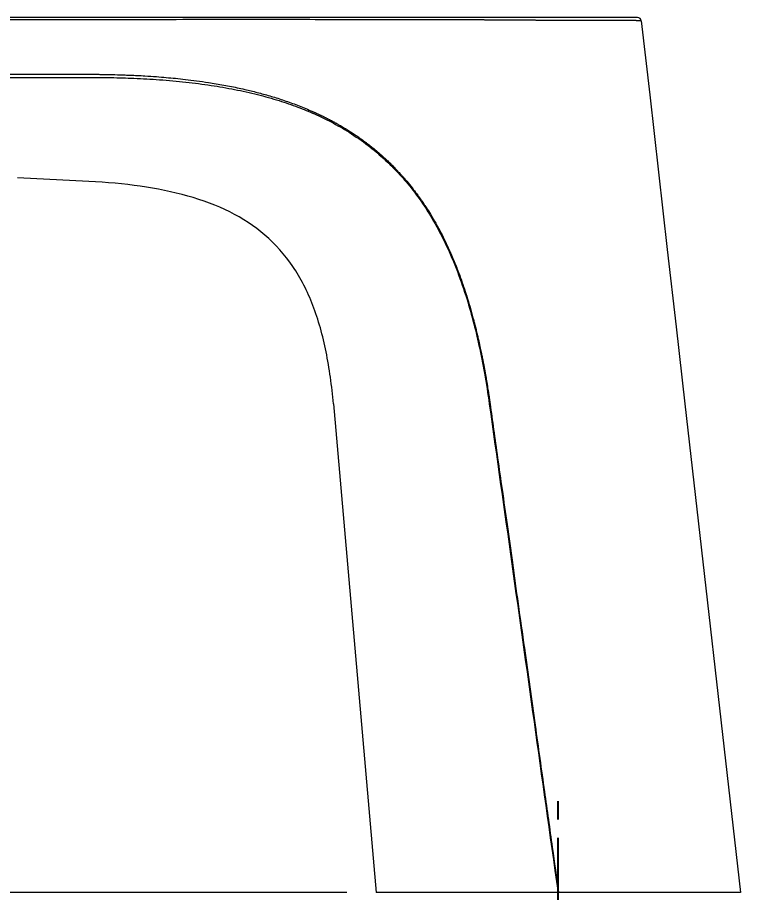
# Model space of a CAD drawing. Extents: x 840 to 1630, y 0 to 579.
# Drawn here: x 1287.9 to 1387.1, y 257.2 to 377.2 of the extents above; entities that cross this region are included whole.
import ezdxf

# ---------------------------------------------------------------- set-up
doc = ezdxf.new("R2010")
doc.units = 0
doc.header["$LTSCALE"] = 10
doc.header["$MEASUREMENT"] = 0
doc.header["$PDMODE"] = 3
doc.header["$PDSIZE"] = -10
doc.linetypes.add('CENTER', pattern=[2, 1.25, -0.25, 0.25, -0.25])
doc.layers.get('0').update_dxf_attribs({"linetype": 'CONTINUOUS'})
doc.layers.get('DEFPOINTS').update_dxf_attribs({"linetype": 'CONTINUOUS'})
doc.layers.add('1', color=7, linetype='CONTINUOUS')
doc.layers.add('BODY', color=7, linetype='CONTINUOUS')
doc.styles.add('Daelim Dimension', font='NanumGothic.ttf')
doc.dimstyles.new('DEFAULT', dxfattribs={"dimscale": 2, "dimtxt": 2, "dimasz": 2, "dimexe": 0, "dimexo": 2, "dimgap": 1, "dimtad": 1, "dimdec": 0, "dimzin": 9, "dimdsep": 46, "dimtxsty": 'Daelim Dimension', "dimcen": 0.5, "dimclrd": 5, "dimclre": 5, "dimclrt": 256, "dimadec": 1, "dimazin": 0, "dimtfac": 1, "dimtdec": 0, "dimtix": 1, "dimtmove": 0, "dimatfit": 3, "dimfxl": 1, "dimtolj": 1, "dimtzin": 1, "dimlwd": 9, "dimlwe": 9, "dimarcsym": 0})

# ---------------------------------------------------------------- blocks, each defined once
blk = doc.blocks.new('*D1')
at = {"color": 5, "lineweight": 9, "ltscale": 0.5, "transparency": 16777216}
for p, q in [((1261.28, 404.71), (1140.57, 404.71)), ((1142.57, 261.15), (1142.57, 400.71)), ((1333.13, 257.15), (1140.57, 257.15))]:
    blk.add_line(p, q, dxfattribs=at)
at = {"color": 5, "ltscale": 0.5, "transparency": 16777216}
for points in [[(1141.91, 400.71), (1143.24, 400.71), (1142.57, 404.71)], [(1141.91, 261.15), (1143.24, 261.15), (1142.57, 257.15)]]:
    blk.add_solid(points, dxfattribs=at)
at = {"layer": 'DEFPOINTS', "color": 0, "ltscale": 0.5, "transparency": 16777216}
for p in [(1142.57, 404.71), (1265.28, 404.71), (1337.13, 257.15)]:
    blk.add_point(p, dxfattribs=at)
at = {"color": 7, "lineweight": -3, "ltscale": 0.5, "transparency": 16777216, "insert": (1135.13, 330.93), "char_height": 10, "attachment_point": 5, "rotation": 90, "style": 'Daelim Dimension'}
blk.add_mtext('\\A1;148', dxfattribs=at)
blk = doc.blocks.new('*D2')
at = {"color": 5, "lineweight": 9, "ltscale": 0.5, "transparency": 16777216}
for p, q in [((1222.95, 361.84), (1176.86, 361.84)), ((1178.86, 357.84), (1178.86, 261.15)), ((1333.13, 257.15), (1176.86, 257.15))]:
    blk.add_line(p, q, dxfattribs=at)
at = {"color": 5, "ltscale": 0.5, "transparency": 16777216}
for points in [[(1178.2, 357.84), (1179.53, 357.84), (1178.86, 361.84)], [(1178.2, 261.15), (1179.53, 261.15), (1178.86, 257.15)]]:
    blk.add_solid(points, dxfattribs=at)
at = {"layer": 'DEFPOINTS', "color": 0, "ltscale": 0.5, "transparency": 16777216}
for p in [(1226.95, 361.84), (1178.86, 257.15), (1337.13, 257.15)]:
    blk.add_point(p, dxfattribs=at)
at = {"color": 7, "lineweight": -3, "ltscale": 0.5, "transparency": 16777216, "insert": (1171.43, 309.5), "char_height": 10, "attachment_point": 5, "rotation": 90, "style": 'Daelim Dimension'}
blk.add_mtext('\\A1;105', dxfattribs=at)
blk = doc.blocks.new('*D3')
at = {"color": 5, "lineweight": 9, "ltscale": 0.5, "transparency": 16777216}
for p, q in [((1226.95, 357.84), (1226.95, 224.16)), ((1362.13, 248.16), (1362.13, 224.16)), ((1230.95, 226.16), (1358.13, 226.16))]:
    blk.add_line(p, q, dxfattribs=at)
at = {"color": 5, "ltscale": 0.5, "transparency": 16777216}
for points in [[(1230.95, 226.83), (1230.95, 225.49), (1226.95, 226.16)], [(1358.13, 226.83), (1358.13, 225.49), (1362.13, 226.16)]]:
    blk.add_solid(points, dxfattribs=at)
at = {"layer": 'DEFPOINTS', "color": 0, "ltscale": 0.5, "transparency": 16777216}
for p in [(1226.95, 361.84), (1362.13, 252.16), (1362.13, 226.16)]:
    blk.add_point(p, dxfattribs=at)
at = {"color": 7, "lineweight": -3, "ltscale": 0.5, "transparency": 16777216, "insert": (1294.54, 233.61), "char_height": 10, "attachment_point": 5, "style": 'Daelim Dimension'}
blk.add_mtext('\\A1;135', dxfattribs=at)
blk = doc.blocks.new('*D4')
at = {"color": 5, "lineweight": 9, "ltscale": 0.5, "transparency": 16777216}
for p, q in [((1333.13, 257.15), (1140.57, 257.15)), ((1142.57, 98.35), (1142.57, 253.15)), ((1336.31, 94.35), (1140.57, 94.35))]:
    blk.add_line(p, q, dxfattribs=at)
at = {"color": 5, "ltscale": 0.5, "transparency": 16777216}
for points in [[(1141.91, 253.15), (1143.24, 253.15), (1142.57, 257.15)], [(1141.91, 98.35), (1143.24, 98.35), (1142.57, 94.35)]]:
    blk.add_solid(points, dxfattribs=at)
at = {"layer": 'DEFPOINTS', "color": 0, "ltscale": 0.5, "transparency": 16777216}
for p in [(1142.57, 257.15), (1337.13, 257.15), (1340.31, 94.35)]:
    blk.add_point(p, dxfattribs=at)
at = {"color": 7, "lineweight": -3, "ltscale": 0.5, "transparency": 16777216, "insert": (1135.12, 175.75), "char_height": 10, "attachment_point": 5, "rotation": 90, "style": 'Daelim Dimension'}
blk.add_mtext('\\A1;380', dxfattribs=at)

msp = doc.modelspace()

# ---------------------------------------------------------------- linework, layer by layer
at = {"layer": '1', "color": 7, "linetype": 'Continuous', "lineweight": 18}
for p, q in [((1373.51, 376.71), (1374.67, 366.55)), ((1374.67, 366.55), (1375.87, 355.95)), ((1375.87, 355.95), (1377.08, 345.35)), ((1297.71, 354.67), (1287.92, 355.18)), ((1377.08, 345.35), (1378.29, 334.75)), ((1378.29, 334.75), (1379.5, 324.15)), ((1331.27, 324.15), (1337.13, 257.15)), ((1379.5, 324.15), (1387.13, 257.15))]:
    msp.add_line(p, q, dxfattribs=at)
msp.add_arc((1373.01, 376.65), 0.5, 6.5, 90, dxfattribs=at)
msp.add_ellipse((1336.12, 359.71), major_axis=(0.305, 0.397), ratio=0.048049, start_param=1.576979, end_param=1.872261, dxfattribs=at)
at = {"layer": '1', "color": 7, "linetype": 'Continuous', "lineweight": 13}
for points in [[(1297.71, 376.85), (1270.45, 376.84), (1243.2, 376.84), (1215.94, 376.83)], [(1349.49, 376.83), (1347.17, 376.84), (1342.75, 376.84), (1336.88, 376.85), (1331.56, 376.85), (1325.98, 376.86), (1319.96, 376.86), (1313.37, 376.86), (1306.07, 376.85), (1300.59, 376.85), (1297.71, 376.85)], [(1217.27, 369.38), (1218.5, 369.38), (1221.12, 369.38), (1225.47, 369.39), (1230.37, 369.39), (1235.87, 369.39), (1242.06, 369.39), (1249.12, 369.39), (1257.07, 369.39), (1265.07, 369.39), (1272.15, 369.38), (1278.35, 369.38), (1283.91, 369.37), (1288.9, 369.37), (1293.47, 369.37), (1296.33, 369.36), (1297.71, 369.36)], [(1352.66, 324.15), (1353.7, 316.79), (1355.78, 302.04), (1358.74, 280.95), (1360.95, 265.23), (1362.09, 257.15)]]:
    msp.add_open_spline(points, degree=3, dxfattribs=at)
at = {"layer": '1', "color": 7, "linetype": 'Continuous', "lineweight": 18}
for points in [[(1297.74, 377.15), (1288.63, 377.15), (1270.42, 377.15), (1243.16, 377.15), (1225.02, 377.15), (1215.96, 377.15)], [(1349.51, 377.15), (1347.19, 377.15), (1342.77, 377.15), (1336.91, 377.15), (1331.59, 377.15), (1326.01, 377.15), (1319.99, 377.15), (1313.4, 377.15), (1306.1, 377.15), (1300.62, 377.15), (1297.74, 377.15)], [(1350.05, 377.15), (1350, 377.15), (1349.88, 377.15), (1349.7, 377.15), (1349.57, 377.15), (1349.51, 377.15)], [(1373.01, 377.15), (1373.01, 377.15), (1372.78, 377.15), (1371.86, 377.15), (1370.57, 377.15), (1369, 377.15), (1367.16, 377.15), (1365.03, 377.15), (1362.55, 377.15), (1359.86, 377.15), (1357.03, 377.15), (1353.85, 377.15), (1351.37, 377.15), (1350.05, 377.15)], [(1217.27, 368.94), (1218.5, 368.94), (1221.12, 368.94), (1225.48, 368.94), (1230.37, 368.93), (1235.87, 368.93), (1242.04, 368.93), (1249.12, 368.93), (1257.09, 368.93), (1265.07, 368.93), (1272.15, 368.93), (1278.35, 368.93), (1283.91, 368.94), (1288.9, 368.94), (1293.47, 368.94), (1296.33, 368.94), (1297.71, 368.94)], [(1331.27, 324.15), (1331.05, 326.64), (1330.4, 331.43), (1328.62, 337.81), (1325.87, 343.2), (1322.05, 347.49), (1317.19, 350.66), (1311.4, 352.81), (1304.86, 354.12), (1300.14, 354.54), (1297.71, 354.67)], [(1352.76, 324.15), (1352.75, 324.15), (1352.73, 324.15), (1352.7, 324.15), (1352.68, 324.15), (1352.66, 324.15)], [(1362.09, 257.15), (1362.1, 257.15), (1362.12, 257.15), (1362.14, 257.15), (1362.16, 257.15), (1362.17, 257.15)]]:
    msp.add_open_spline(points, degree=3, dxfattribs=at)
at = {"layer": '1', "color": 7, "linetype": 'Continuous', "lineweight": 13}
for points, knots in [([(1350.04, 376.83), (1350.01, 376.83), (1349.96, 376.83), (1349.88, 376.83), (1349.8, 376.83), (1349.72, 376.83), (1349.64, 376.83), (1349.56, 376.83), (1349.51, 376.83), (1349.49, 376.83)], [0, 0, 0, 0, 0.148751, 0.29555, 0.440389, 0.583261, 0.724158, 0.863073, 1, 1, 1, 1]), ([(1373.51, 376.71), (1373.51, 376.71), (1373.51, 376.71), (1373.51, 376.71), (1373.51, 376.71), (1373.51, 376.71), (1373.5, 376.71), (1373.5, 376.71), (1373.5, 376.71), (1373.5, 376.71), (1373.5, 376.71), (1373.49, 376.71), (1373.49, 376.71), (1373.49, 376.71), (1373.48, 376.71), (1373.48, 376.71), (1373.47, 376.71), (1373.47, 376.71), (1373.46, 376.71), (1373.45, 376.71), (1373.45, 376.71), (1373.44, 376.71), (1373.43, 376.71), (1373.42, 376.71), (1373.42, 376.71), (1373.41, 376.71), (1373.4, 376.71), (1373.39, 376.71), (1373.38, 376.71), (1373.36, 376.71), (1373.35, 376.71), (1373.34, 376.71), (1373.33, 376.71), (1373.31, 376.71), (1373.3, 376.71), (1373.28, 376.71), (1373.27, 376.71), (1373.25, 376.71), (1373.23, 376.71), (1373.21, 376.71), (1373.2, 376.71), (1373.18, 376.71), (1373.16, 376.71), (1373.14, 376.71), (1373.11, 376.71), (1373.09, 376.71), (1373.07, 376.71), (1373.04, 376.71), (1373.02, 376.71), (1372.99, 376.71), (1372.97, 376.71), (1372.94, 376.71), (1372.91, 376.71), (1372.88, 376.71), (1372.85, 376.71), (1372.82, 376.72), (1372.79, 376.72), (1372.76, 376.72), (1372.72, 376.72), (1372.69, 376.72), (1372.65, 376.72), (1372.61, 376.72), (1372.58, 376.72), (1372.54, 376.72), (1372.5, 376.72), (1372.46, 376.72), (1372.41, 376.72), (1372.37, 376.72), (1372.33, 376.72), (1372.28, 376.72), (1372.23, 376.72), (1372.19, 376.72), (1372.14, 376.72), (1372.09, 376.72), (1372.04, 376.72), (1371.98, 376.72), (1371.93, 376.72), (1371.87, 376.72), (1371.82, 376.72), (1371.76, 376.72), (1371.7, 376.72), (1371.64, 376.72), (1371.58, 376.72), (1371.51, 376.72), (1371.45, 376.73), (1371.38, 376.73), (1371.1, 376.73), (1370.58, 376.73), (1369.76, 376.73), (1368.92, 376.74), (1368.08, 376.74), (1367.25, 376.74), (1366.3, 376.75), (1365.12, 376.75), (1363.54, 376.75), (1361.6, 376.76), (1360.05, 376.76), (1359.11, 376.76), (1358.9, 376.77), (1358.69, 376.77), (1358.48, 376.77), (1358.27, 376.77), (1358.07, 376.77), (1357.86, 376.77), (1357.65, 376.77), (1357.45, 376.77), (1357.25, 376.77), (1357.04, 376.77), (1356.84, 376.77), (1356.64, 376.77), (1356.44, 376.78), (1356.24, 376.78), (1356.05, 376.78), (1355.85, 376.78), (1355.66, 376.78), (1355.46, 376.78), (1355.27, 376.78), (1355.08, 376.78), (1354.89, 376.78), (1354.7, 376.79), (1354.52, 376.79), (1354.33, 376.79), (1354.15, 376.79), (1353.96, 376.79), (1353.78, 376.79), (1353.6, 376.79), (1353.43, 376.79), (1353.25, 376.8), (1353.07, 376.8), (1352.9, 376.8), (1352.73, 376.8), (1352.56, 376.8), (1352.39, 376.8), (1352.22, 376.8), (1352.05, 376.81), (1351.89, 376.81), (1351.73, 376.81), (1351.56, 376.81), (1351.4, 376.81), (1351.25, 376.81), (1351.09, 376.81), (1350.94, 376.82), (1350.78, 376.82), (1350.63, 376.82), (1350.48, 376.82), (1350.33, 376.82), (1350.19, 376.82), (1350.09, 376.82), (1350.04, 376.83)], [0, 0, 0, 0, 0.002158, 0.004343, 0.006554, 0.00879, 0.011053, 0.013343, 0.015658, 0.018, 0.020367, 0.022761, 0.025181, 0.027627, 0.030099, 0.032598, 0.035122, 0.037673, 0.04025, 0.042853, 0.045482, 0.048137, 0.050819, 0.053526, 0.05626, 0.059019, 0.061805, 0.064617, 0.067455, 0.070319, 0.073209, 0.076125, 0.079067, 0.082035, 0.08503, 0.08805, 0.091096, 0.094169, 0.097267, 0.100392, 0.103543, 0.106719, 0.109922, 0.11315, 0.116405, 0.119686, 0.122992, 0.126325, 0.129684, 0.133068, 0.136479, 0.139915, 0.143378, 0.146866, 0.150381, 0.153921, 0.157487, 0.16108, 0.164698, 0.168342, 0.172012, 0.175708, 0.17943, 0.183177, 0.186951, 0.19075, 0.194576, 0.198427, 0.202304, 0.206207, 0.210136, 0.214091, 0.218072, 0.222078, 0.22611, 0.230169, 0.234253, 0.238363, 0.242499, 0.246661, 0.250848, 0.255062, 0.259302, 0.263567, 0.267858, 0.272176, 0.276519, 0.322265, 0.365033, 0.404824, 0.441643, 0.475491, 0.506373, 0.551453, 0.605276, 0.667836, 0.739119, 0.745362, 0.751559, 0.757712, 0.763819, 0.769881, 0.775898, 0.781869, 0.787796, 0.793678, 0.799514, 0.805306, 0.811053, 0.816754, 0.82241, 0.828022, 0.833588, 0.839109, 0.844586, 0.850017, 0.855403, 0.860744, 0.86604, 0.871291, 0.876496, 0.881657, 0.886773, 0.891843, 0.896868, 0.901848, 0.906784, 0.911673, 0.916518, 0.921318, 0.926073, 0.930782, 0.935446, 0.940066, 0.94464, 0.949169, 0.953653, 0.958091, 0.962485, 0.966834, 0.971137, 0.975395, 0.979609, 0.983777, 0.9879, 0.991979, 0.996012, 1, 1, 1, 1]), ([(1297.71, 368.94), (1297.71, 368.94), (1298.73, 368.94), (1300.79, 368.92), (1304.02, 368.83), (1307.45, 368.63), (1310.98, 368.32), (1314.42, 367.88), (1317.7, 367.31), (1320.82, 366.62), (1323.71, 365.81), (1326.31, 364.91), (1328.7, 363.94), (1331.05, 362.8), (1333.53, 361.39), (1335.18, 360.25), (1336.02, 359.6)], [0, 0, 0, 0, 0.000002, 0.07598, 0.154091, 0.241405, 0.332382, 0.419216, 0.500917, 0.581143, 0.657747, 0.725527, 0.78709, 0.850246, 0.921037, 1, 1, 1, 1]), ([(1297.71, 369.36), (1297.78, 369.36), (1297.91, 369.36), (1298.12, 369.36), (1298.34, 369.36), (1298.57, 369.36), (1298.82, 369.36), (1299.07, 369.36), (1299.33, 369.35), (1299.61, 369.35), (1299.9, 369.35), (1300.57, 369.33), (1301.51, 369.31), (1302.58, 369.28), (1303.48, 369.24), (1304.39, 369.2), (1305.57, 369.14), (1306.91, 369.05), (1308.3, 368.93), (1309.63, 368.81), (1311.01, 368.66), (1312.52, 368.48), (1313.92, 368.27), (1315.17, 368.07), (1316.23, 367.89), (1317.28, 367.69), (1318.32, 367.47), (1319.29, 367.25), (1320.19, 367.04), (1321.03, 366.82), (1321.89, 366.59), (1322.76, 366.34), (1323.64, 366.07), (1324.53, 365.78), (1325.43, 365.46), (1326.34, 365.12), (1327.27, 364.76), (1327.92, 364.48), (1328.31, 364.3), (1328.44, 364.25), (1328.57, 364.19), (1328.69, 364.14), (1328.82, 364.08), (1328.95, 364.02), (1329.08, 363.96), (1329.21, 363.9), (1329.33, 363.84), (1329.46, 363.78), (1329.59, 363.71), (1329.73, 363.65), (1329.86, 363.59), (1329.99, 363.52), (1330.12, 363.46), (1330.25, 363.39), (1330.39, 363.32), (1330.52, 363.25), (1330.65, 363.18), (1330.79, 363.11), (1330.92, 363.04), (1331.06, 362.97), (1331.19, 362.9), (1331.33, 362.82), (1331.46, 362.75), (1331.6, 362.68), (1331.74, 362.6), (1331.87, 362.52), (1332.01, 362.44), (1332.15, 362.36), (1332.29, 362.28), (1332.43, 362.2), (1332.56, 362.12), (1332.7, 362.04), (1332.84, 361.95), (1332.98, 361.87), (1333.12, 361.78), (1333.26, 361.7), (1333.4, 361.61), (1333.54, 361.52), (1333.68, 361.43), (1333.83, 361.34), (1333.97, 361.24), (1334.11, 361.15), (1334.25, 361.06), (1334.39, 360.96), (1334.53, 360.86), (1334.68, 360.77), (1334.82, 360.67), (1334.96, 360.57), (1335.1, 360.46), (1335.25, 360.36), (1335.39, 360.26), (1335.53, 360.15), (1335.67, 360.05), (1335.82, 359.94), (1335.96, 359.83), (1336.06, 359.76), (1336.1, 359.72)], [0, 0, 0, 0, 0.004878, 0.010042, 0.01549, 0.021225, 0.027245, 0.03355, 0.04014, 0.047016, 0.054176, 0.061623, 0.097014, 0.123939, 0.141747, 0.164145, 0.191128, 0.230155, 0.264042, 0.295029, 0.329451, 0.367297, 0.40856, 0.435087, 0.461601, 0.488106, 0.514604, 0.541094, 0.562189, 0.583723, 0.605695, 0.628106, 0.650954, 0.674241, 0.69797, 0.722142, 0.746765, 0.771842, 0.775235, 0.778647, 0.782079, 0.785529, 0.788999, 0.792488, 0.795995, 0.799522, 0.803068, 0.806633, 0.810218, 0.813821, 0.817443, 0.821084, 0.824744, 0.828423, 0.832121, 0.835838, 0.839574, 0.843329, 0.847103, 0.850895, 0.854707, 0.858537, 0.862387, 0.866255, 0.870142, 0.874048, 0.877973, 0.881916, 0.885879, 0.88986, 0.89386, 0.897879, 0.901917, 0.905973, 0.910049, 0.914143, 0.918256, 0.922388, 0.926539, 0.930708, 0.934897, 0.939104, 0.94333, 0.947575, 0.95184, 0.956123, 0.960425, 0.964745, 0.969085, 0.973444, 0.977822, 0.98222, 0.986636, 0.991071, 0.995526, 1, 1, 1, 1]), ([(1336.02, 359.6), (1336.62, 359.14), (1337.81, 358.16), (1339.57, 356.5), (1341.33, 354.56), (1343.12, 352.26), (1344.89, 349.53), (1346.6, 346.34), (1348.14, 342.8), (1349.42, 339.16), (1350.44, 335.62), (1351.29, 332.06), (1352.04, 328.25), (1352.47, 325.56), (1352.66, 324.15)], [0, 0, 0, 0, 0.057002, 0.115374, 0.180447, 0.252612, 0.333008, 0.423009, 0.522335, 0.621265, 0.710279, 0.797309, 0.893734, 1, 1, 1, 1]), ([(1336.1, 359.72), (1336.13, 359.7), (1336.18, 359.67), (1336.25, 359.61), (1336.32, 359.55), (1336.39, 359.5), (1336.45, 359.45), (1336.52, 359.39), (1336.59, 359.34), (1336.65, 359.29), (1336.71, 359.24), (1336.77, 359.19), (1336.84, 359.14), (1336.9, 359.09), (1336.95, 359.04), (1337.01, 358.99), (1337.07, 358.94), (1337.12, 358.9), (1337.18, 358.85), (1337.23, 358.81), (1337.28, 358.76), (1337.34, 358.72), (1337.39, 358.68), (1337.46, 358.61), (1337.6, 358.49), (1337.85, 358.27), (1338.24, 357.92), (1338.7, 357.5), (1339.16, 357.05), (1339.59, 356.62), (1339.92, 356.27), (1340.19, 355.98), (1340.41, 355.74), (1340.68, 355.44), (1340.99, 355.09), (1341.47, 354.53), (1342.05, 353.82), (1342.68, 353), (1343.2, 352.27), (1343.63, 351.65), (1344.09, 350.97), (1344.65, 350.08), (1345.33, 348.92), (1346, 347.68), (1346.61, 346.46), (1347.12, 345.36), (1347.69, 344.08), (1348.28, 342.63), (1348.74, 341.38), (1349.08, 340.4), (1349.39, 339.49), (1349.68, 338.56), (1349.91, 337.8), (1350.02, 337.44), (1350.12, 337.07), (1350.22, 336.71), (1350.32, 336.34), (1350.42, 335.98), (1350.5, 335.68), (1350.58, 335.37), (1350.69, 334.95), (1350.84, 334.37), (1350.99, 333.72), (1351.18, 332.94), (1351.36, 332.11), (1351.53, 331.3), (1351.65, 330.75), (1351.74, 330.27), (1351.83, 329.8), (1351.94, 329.26), (1352.03, 328.74), (1352.12, 328.23), (1352.21, 327.74), (1352.29, 327.27), (1352.36, 326.82), (1352.43, 326.38), (1352.5, 325.97), (1352.56, 325.57), (1352.62, 325.19), (1352.67, 324.83), (1352.72, 324.48), (1352.75, 324.26), (1352.76, 324.15)], [0, 0, 0, 0, 0.002274, 0.004517, 0.006727, 0.008906, 0.011054, 0.01317, 0.015254, 0.017306, 0.019327, 0.021316, 0.023274, 0.0252, 0.027094, 0.028956, 0.030787, 0.032586, 0.034354, 0.03609, 0.037794, 0.039467, 0.041108, 0.042717, 0.04644, 0.054848, 0.067944, 0.085728, 0.100806, 0.115886, 0.130967, 0.137145, 0.145187, 0.155094, 0.166864, 0.180498, 0.209553, 0.235204, 0.257453, 0.276301, 0.291753, 0.318342, 0.35459, 0.391519, 0.423044, 0.456213, 0.481967, 0.527325, 0.57266, 0.580728, 0.604617, 0.64433, 0.653736, 0.663141, 0.672547, 0.681953, 0.691359, 0.700765, 0.710171, 0.714151, 0.724854, 0.742281, 0.758529, 0.774819, 0.801589, 0.822032, 0.836149, 0.843941, 0.858079, 0.871757, 0.884975, 0.897733, 0.91003, 0.921868, 0.933245, 0.944162, 0.954619, 0.964615, 0.974152, 0.983228, 0.991844, 1, 1, 1, 1]), ([(1352.76, 324.15), (1352.93, 322.99), (1353.27, 320.52), (1353.82, 316.61), (1354.44, 312.26), (1355.11, 307.47), (1355.84, 302.25), (1356.63, 296.6), (1357.68, 289.16), (1358.88, 280.58), (1360.16, 271.47), (1361.23, 263.83), (1361.88, 259.21), (1362.17, 257.15)], [0, 0, 0, 0, 0.051964, 0.110417, 0.175357, 0.246786, 0.324703, 0.409107, 0.5, 0.657633, 0.793511, 0.907633, 1, 1, 1, 1])]:
    msp.add_open_spline(points, degree=3, knots=knots, dxfattribs=at)
at = {"layer": '1', "color": 7, "linetype": 'Continuous', "lineweight": 18}
for points, knots in [([(1362.09, 257.15), (1357.62, 257.15), (1348.86, 257.15), (1339.41, 257.15), (1337.13, 257.15), (1337.13, 257.15)], [0, 0, 0, 0, 0.332632, 0.666255, 1, 1, 1, 1]), ([(1387.13, 257.15), (1387.13, 257.15), (1384.85, 257.15), (1375.4, 257.15), (1366.64, 257.15), (1362.17, 257.15)], [0, 0, 0, 0, 0.333664, 0.667327, 1, 1, 1, 1])]:
    msp.add_open_spline(points, degree=3, knots=knots, dxfattribs=at)
at = {"layer": 'BODY', "color": 1, "linetype": 'CENTER', "lineweight": -3}
msp.add_line((1362.13, 252.16), (1362.13, 270.77), dxfattribs=at)

# ---------------------------------------------------------------- dimensions: what is measured, and where the dimension line sits
at = {"color": 5, "lineweight": -3, "ltscale": 0.5}
for base, p1, p2, picture, middle in [((1142.57, 404.71), (1337.13, 257.15), (1265.28, 404.71), '*D1', (1135.13, 330.93)), ((1178.86, 257.15), (1226.95, 361.84), (1337.13, 257.15), '*D2', (1171.43, 309.5))]:
    dim = msp.add_linear_dim(base=base, p1=p1, p2=p2, angle=90, dimstyle='DEFAULT', override={"dimtxt": 5, "dimexe": 1, "dimclrt": 7}, dxfattribs=at)
    dim.commit()
    dim.dimension.update_dxf_attribs({"geometry": picture, "text_midpoint": middle})
dim = msp.add_linear_dim(base=(1362.13, 226.16), p1=(1226.95, 361.84), p2=(1362.13, 252.16), dimstyle='DEFAULT', override={"dimtxt": 5, "dimexe": 1, "dimclrt": 7}, dxfattribs=at)
dim.commit()
dim.dimension.update_dxf_attribs({"geometry": '*D3', "text_midpoint": (1294.54, 233.61)})
dim = msp.add_linear_dim(base=(1142.57, 257.15), p1=(1340.31, 94.35), p2=(1337.13, 257.15), angle=90, text='380', dimstyle='DEFAULT', override={"dimtxt": 5, "dimexe": 1, "dimclrt": 7}, dxfattribs=at)
dim.commit()
dim.dimension.update_dxf_attribs({"geometry": '*D4', "text_midpoint": (1135.12, 175.75)})

doc.saveas('drawing.dxf')
